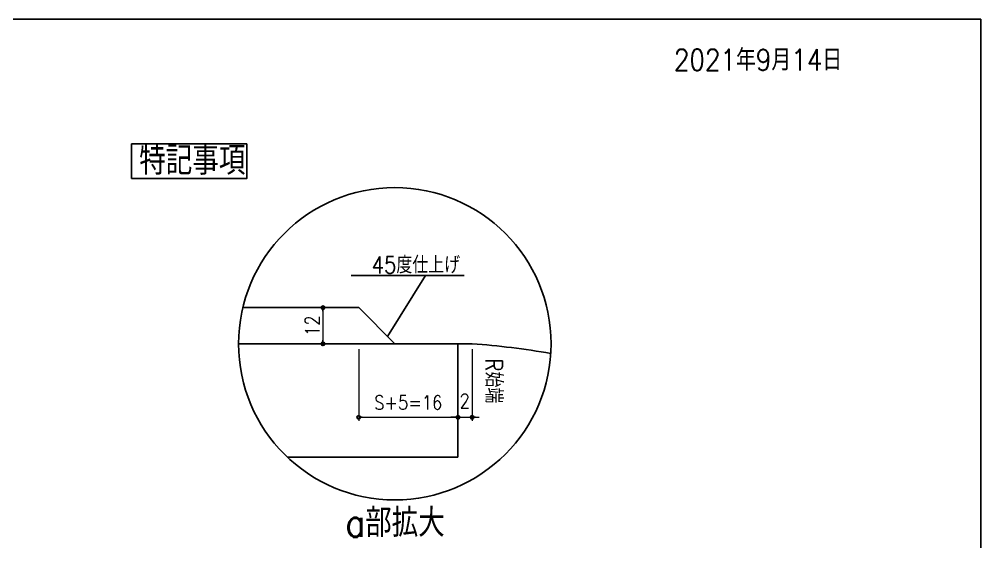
# Model space of a CAD drawing. Extents: x 89504 to 820828, y -112826 to 219894.
# Drawn here: x 814266 to 815623, y -106624 to -105886 of the extents above; entities that cross this region are included whole.
import ezdxf
from ezdxf.enums import TextEntityAlignment as Align

# ---------------------------------------------------------------- set-up
doc = ezdxf.new("R2010")
doc.units = 0
doc.header["$MEASUREMENT"] = 0
doc.layers.get('0').update_dxf_attribs({"color": 3, "linetype": 'CONTINUOUS'})
doc.layers.get('Defpoints').update_dxf_attribs({"linetype": 'CONTINUOUS'})
doc.layers.add('00_ADDL', color=253, linetype='CONTINUOUS', plot=False)
doc.layers.add('waku$0$DEF', color=161, linetype='CONTINUOUS', plot=False)
for name, color, linetype in [('I図面枠', 211, 'CONTINUOUS'), ('waku$0$00_01雲', 2, 'CONTINUOUS'), ('寸法', 4, 'CONTINUOUS')]:
    doc.layers.add(name, color=color, linetype=linetype)
doc.styles.add('DRACAD', font='txt', dxfattribs={"width": 0.85, "bigfont": 'extfont2'})
doc.styles.add('KANJI', font='simplex.shx', dxfattribs={"width": 0.7, "bigfont": 'extfont2.shx'})
doc.styles.add('waku$0$DRACAD', font='txt', dxfattribs={"width": 0.85, "bigfont": 'extfont2'})
doc.dimstyles.new('S5', dxfattribs={"dimscale": 5, "dimtxt": 4, "dimasz": 1, "dimexe": 1, "dimexo": 1.5, "dimgap": 1, "dimtad": 1, "dimtxsty": 'KANJI', "dimblk": 'ORIGIN', "dimcen": 0, "dimclrd": 256, "dimclre": 256, "dimclrt": 256, "dimadec": 0, "dimazin": 0, "dimtfac": 1, "dimtmove": 2, "dimatfit": 2, "dimfxl": 1, "dimtolj": 2, "dimlwd": 5, "dimlwe": 5, "dimarcsym": 0})

# ---------------------------------------------------------------- blocks, each defined once
blk = doc.blocks.new('waku')
at = {"layer": 'waku$0$DEF'}
blk.add_lwpolyline([(-76102, 40666), (92098, 40666), (92098, -78134), (-76102, -78134)], close=True, dxfattribs=at)
at = {"layer": 'waku$0$00_01雲', "linetype": 'Continuous', "style": 'waku$0$DRACAD', "width": 0.85}
blk.add_text('2021年9月14日', height=1200, dxfattribs=at).set_placement((79533, 38370), align=Align.MIDDLE_CENTER)
blk = doc.blocks.new('_ORIGIN')
at = {"color": 0, "linetype": 'ByBlock'}
blk.add_line((0, 0), (-1, 0), dxfattribs=at)
blk.add_circle((0, 0), 0.5, dxfattribs=at)
blk = doc.blocks.new('*D5')
at = {"layer": 'Defpoints', "color": 0, "ltscale": 4, "transparency": 16777216}
for p in [(814745.2, -106344.4), (814885.2, -106344.4), (814885.2, -106448.1)]:
    blk.add_point(p, dxfattribs=at)
at = {"layer": '寸法', "lineweight": 5, "ltscale": 4, "transparency": 16777216}
for p, q in [((814745.2, -106351.9), (814745.2, -106453.1)), ((814885.2, -106351.9), (814885.2, -106453.1)), ((814750.2, -106448.1), (814880.2, -106448.1))]:
    blk.add_line(p, q, dxfattribs=at)
at = {"layer": '寸法', "lineweight": 5, "ltscale": 4, "transparency": 16777216, "xscale": 5, "yscale": 5, "zscale": 5, "rotation": 180}
blk.add_blockref('_ORIGIN', (814745.2, -106448.1), dxfattribs=at)
at = {"layer": '寸法', "lineweight": 5, "ltscale": 4, "transparency": 16777216, "xscale": 5, "yscale": 5, "zscale": 5}
blk.add_blockref('_ORIGIN', (814885.2, -106448.1), dxfattribs=at)
at = {"layer": '寸法', "ltscale": 4, "transparency": 16777216, "insert": (814815.2, -106427.3), "char_height": 20, "attachment_point": 5, "style": 'DRACAD'}
blk.add_mtext('\\A2;S+5=16', dxfattribs=at)
blk = doc.blocks.new('*D6')
at = {"layer": 'Defpoints', "color": 0, "ltscale": 4, "transparency": 16777216}
for p in [(814885.2, -106344.4), (814905.2, -106344.4), (814905.2, -106448.1)]:
    blk.add_point(p, dxfattribs=at)
at = {"layer": '寸法', "lineweight": 5, "ltscale": 4, "transparency": 16777216}
for p, q in [((814885.2, -106351.9), (814885.2, -106453.1)), ((814905.2, -106351.9), (814905.2, -106453.1)), ((814880.2, -106448.1), (814875.2, -106448.1)), ((814885.2, -106448.1), (814905.2, -106448.1)), ((814910.2, -106448.1), (814915.2, -106448.1))]:
    blk.add_line(p, q, dxfattribs=at)
at = {"layer": '寸法', "lineweight": 5, "ltscale": 4, "transparency": 16777216, "xscale": 5, "yscale": 5, "zscale": 5}
blk.add_blockref('_ORIGIN', (814885.2, -106448.1), dxfattribs=at)
at = {"layer": '寸法', "lineweight": 5, "ltscale": 4, "transparency": 16777216, "xscale": 5, "yscale": 5, "zscale": 5, "rotation": 180}
blk.add_blockref('_ORIGIN', (814905.2, -106448.1), dxfattribs=at)
at = {"layer": '寸法', "ltscale": 4, "transparency": 16777216, "insert": (814894.8, -106425.1), "char_height": 20, "attachment_point": 5, "style": 'DRACAD'}
blk.add_mtext('\\A2;2', dxfattribs=at)
blk = doc.blocks.new('*D7')
at = {"layer": 'Defpoints', "color": 0, "linetype": 'Continuous', "transparency": 16777216}
for p in [(814745.2, -106293.4), (814694.8, -106344.4), (814745.2, -106344.4)]:
    blk.add_point(p, dxfattribs=at)
at = {"layer": '寸法', "linetype": 'Continuous', "lineweight": 5, "transparency": 16777216}
for p, q in [((814737.7, -106293.4), (814689.8, -106293.4)), ((814694.8, -106298.4), (814694.8, -106339.4)), ((814737.7, -106344.4), (814689.8, -106344.4))]:
    blk.add_line(p, q, dxfattribs=at)
at = {"layer": '寸法', "linetype": 'Continuous', "lineweight": 5, "transparency": 16777216, "xscale": 5, "yscale": 5, "zscale": 5}
for p, rotation in [((814694.8, -106293.4), 90), ((814694.8, -106344.4), 270)]:
    blk.add_blockref('_ORIGIN', p, dxfattribs=dict(at, rotation=rotation))
at = {"layer": '寸法', "linetype": 'Continuous', "transparency": 16777216, "insert": (814679.8, -106318.9), "char_height": 20, "attachment_point": 5, "rotation": 90, "style": 'DRACAD'}
blk.add_mtext('\\A2;12', dxfattribs=at)

msp = doc.modelspace()

# ---------------------------------------------------------------- linework, layer by layer
at = {"layer": '00_ADDL', "linetype": 'Continuous'}
msp.add_line((815622.5901, -105886.41828), (811417.5901, -105886.41828), dxfattribs=at)
at = {"layer": '寸法', "ltscale": 4}
for p, q in [((814893.79923, -106248.27693), (814734.67827, -106248.27693)), ((814786.00205, -106334.22285), (814839.66764, -106248.27693)), ((814745.20205, -106293.42285), (814796.20205, -106344.42285))]:
    msp.add_line(p, q, dxfattribs=at)
at = {"layer": '寸法'}
for p, q in [((814745.20205, -106293.42285), (814581.78317, -106293.42285)), ((814885.20205, -106344.42285), (814575.80138, -106344.42285)), ((814885.20205, -106504.42285), (814885.20205, -106344.42285)), ((814644.62218, -106504.42285), (814885.20205, -106504.42285))]:
    msp.add_line(p, q, dxfattribs=at)
at = {"layer": '寸法', "ltscale": 5}
msp.add_line((814885.20205, -106344.42285), (814905.20205, -106344.42285), dxfattribs=at)
at = {"layer": '寸法', "linetype": 'Continuous'}
msp.add_lwpolyline([(814424.92723, -106111.2235), (814587.29003, -106111.2235), (814587.29003, -106062.47885), (814424.92723, -106062.47885)], close=True, dxfattribs=at)
msp.add_circle((814796.20205, -106344.42285), 220.40068, dxfattribs=at)
at = {"layer": '寸法', "ltscale": 4}
msp.add_arc((814827.30284, -107441.66107), 1100, 80.11272329, 85.93905879, dxfattribs=at)

# ---------------------------------------------------------------- block references
at = {"layer": 'I図面枠', "xscale": 0.025, "yscale": 0.025, "zscale": 0.025}
msp.add_blockref('waku', (813320.15095, -106903.07418), dxfattribs=at)

# ---------------------------------------------------------------- texts
at = {"layer": '寸法', "linetype": 'Continuous', "lineweight": -3, "style": 'DRACAD', "width": 0.85}
for s, p in [('特記事項', (814435.72312, -106105.87301)), ('a部拡大', (814726.66136, -106616.87632))]:
    msp.add_text(s, height=40, dxfattribs=at).set_placement(p)
at = {"layer": '寸法', "ltscale": 4, "style": 'DRACAD', "width": 0.85}
msp.add_text('45度仕上げ', height=24, dxfattribs=at).set_placement((814888.22189, -106233.06581), align=Align.MIDDLE_RIGHT)
msp.add_text('R始端', height=24, rotation=270, dxfattribs=at).set_placement((814923.89805, -106365.14223))

# ---------------------------------------------------------------- dimensions: what is measured, and where the dimension line sits
at = {"layer": '寸法', "linetype": 'Continuous'}
dim = msp.add_linear_dim(base=(814694.82553, -106344.42285), p1=(814745.20205, -106293.42285), p2=(814745.20205, -106344.42285), angle=90, text='12', dimstyle='S5', override={"dimtxsty": 'DRACAD'}, dxfattribs=at)
dim.commit()
dim.dimension.update_dxf_attribs({"geometry": '*D7', "text_midpoint": (814679.82553, -106318.92285)})
at = {"layer": '寸法', "ltscale": 4}
dim = msp.add_linear_dim(base=(814885.20205, -106448.11191), p1=(814745.20205, -106344.42285), p2=(814885.20205, -106344.42285), text='S+5=16', dimstyle='S5', override={"dimlfac": 0.1, "dimtxsty": 'DRACAD'}, dxfattribs=at)
dim.commit()
dim.dimension.update_dxf_attribs({"geometry": '*D5', "text_midpoint": (814815.20205, -106427.29736), "dimtype": 160})
dim = msp.add_linear_dim(base=(814905.20205, -106448.11191), p1=(814885.20205, -106344.42285), p2=(814905.20205, -106344.42285), dimstyle='S5', override={"dimlfac": 0.1, "dimtxsty": 'DRACAD'}, dxfattribs=at)
dim.commit()
dim.dimension.update_dxf_attribs({"geometry": '*D6', "text_midpoint": (814894.82337, -106425.10029), "dimtype": 160})

doc.saveas('drawing.dxf')
